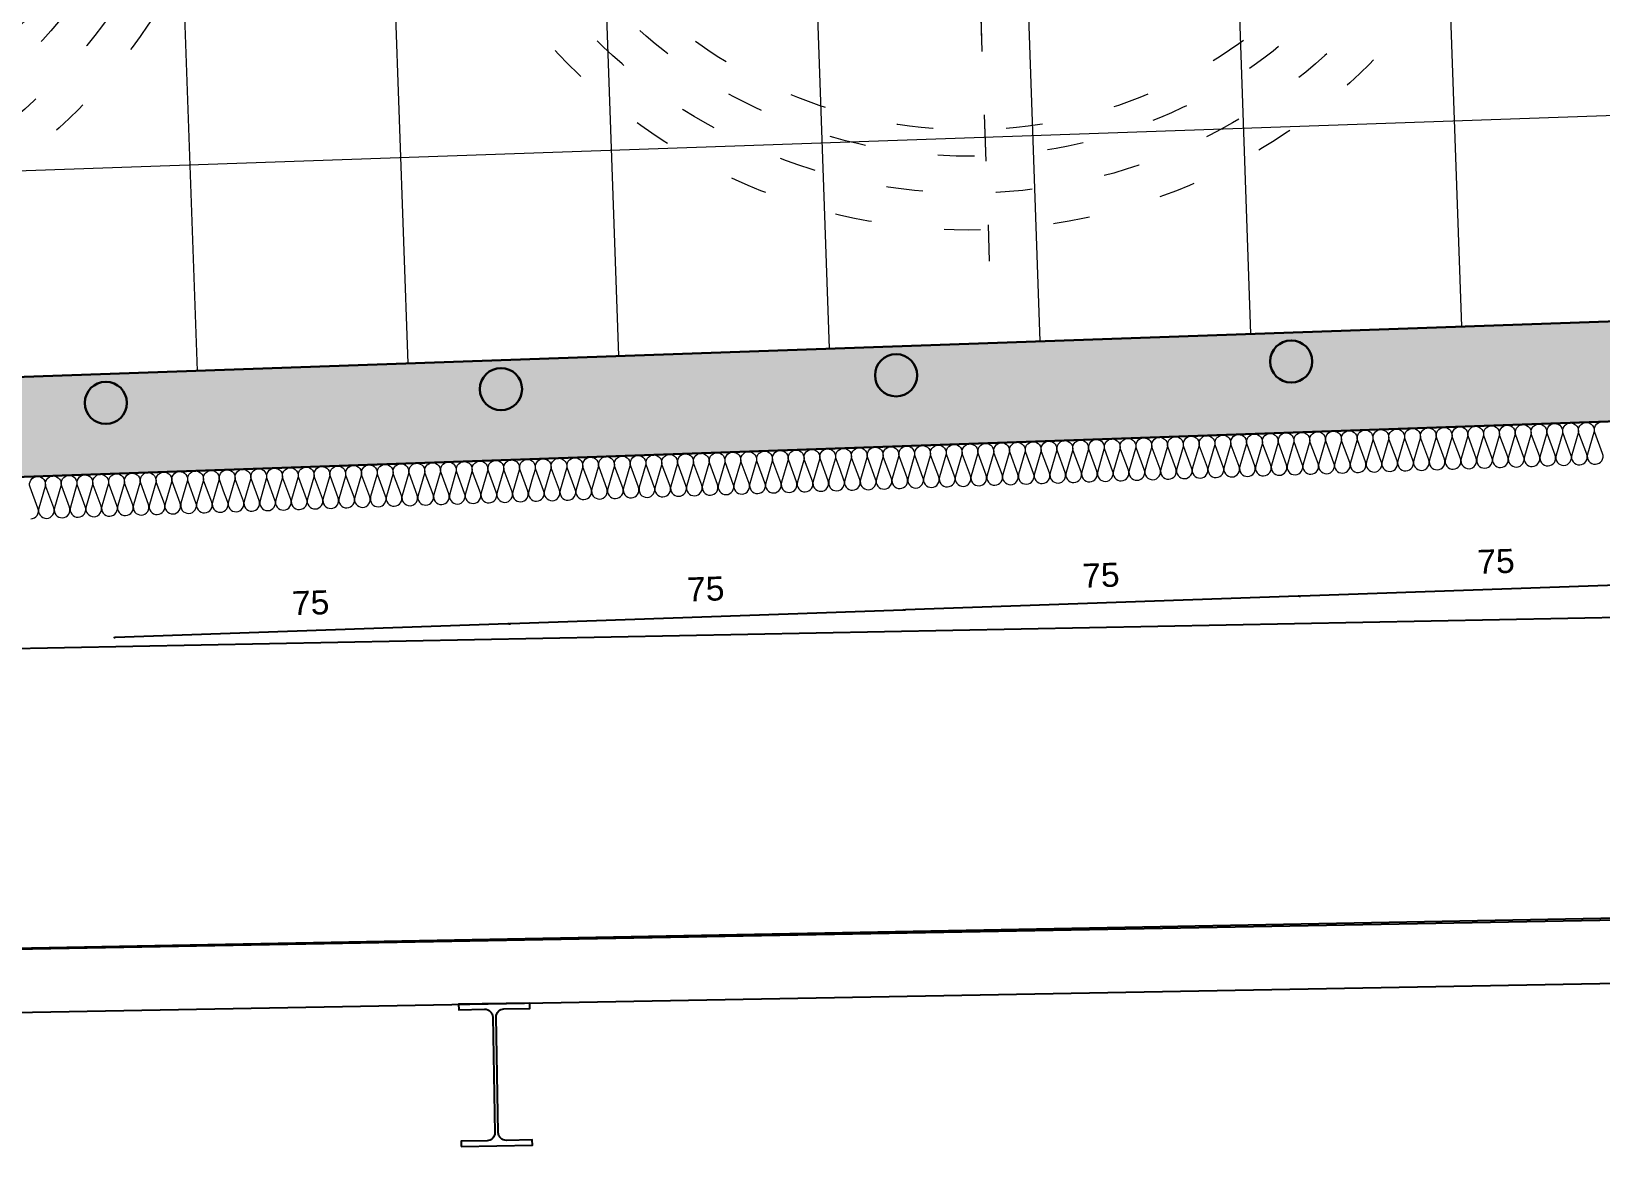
# Model space of a CAD drawing. Header units: millimetres. Extents: x 3476 to 38328, y 1439 to 26921.
# Drawn here: x 24921.4 to 25219.1, y 20650.1 to 20861.7 of the extents above; entities that cross this region are included whole.
import ezdxf

# ---------------------------------------------------------------- set-up
doc = ezdxf.new("R2010")
doc.units = ezdxf.units.MM
doc.header["$LTSCALE"] = 100
doc.header["$MEASUREMENT"] = 0
doc.header["$PDMODE"] = 3
doc.header["$PDSIZE"] = 10
doc.linetypes.add('STYLE_05', pattern=[0.20828, 0.069425, -0.138855])
doc.layers.get('0').update_dxf_attribs({"linetype": 'CONTINUOUS'})
doc.layers.get('DEFPOINTS').update_dxf_attribs({"linetype": 'CONTINUOUS'})
for name, color, linetype in [('--W-KIEZEL-Z', 5, 'CONTINUOUS'), ('A-KOLOM', 7, 'CONTINUOUS'), ('A-MUUR', 7, 'CONTINUOUS')]:
    doc.layers.add(name, color=color, linetype=linetype)
for name, color, linetype, lineweight in [('Geen', 7, 'CONTINUOUS', 15), ('Maatlijnen', 250, 'CONTINUOUS', 5), ('Muren', 7, 'CONTINUOUS', 30), ('VORM vloeren', 8, 'CONTINUOUS', 5)]:
    doc.layers.add(name, color=color, linetype=linetype, lineweight=lineweight)
doc.styles.add('Geneva', font='')
doc.styles.add('Helvetica', font='')
doc.styles.get('Geneva').set_extended_font_data('Geneva')
doc.styles.get('Helvetica').set_extended_font_data('Helvetica')
doc.dimstyles.new('Geen hulplijnen', dxfattribs={"dimtxt": 64.160207, "dimasz": 0.224482, "dimexe": 0.3, "dimexo": 0.2, "dimgap": 0.15, "dimtad": 1, "dimdec": 1, "dimzin": 11, "dimtxsty": 'Geneva', "dimblk": 'VW_SLASH', "dimcen": 0, "dimse1": 1, "dimse2": 1, "dimadec": 0, "dimazin": 0, "dimtfac": 0.8, "dimtdec": 1, "dimtix": 1, "dimtmove": 0, "dimatfit": 0, "dimldrblk": 'VW_FILLEDARROW', "dimfxl": 1, "dimfrac": 2, "dimtolj": 1, "dimtzin": 11, "dimarcsym": 0})

# ---------------------------------------------------------------- blocks, each defined once
blk = doc.blocks.new('Groep-196')
at = {"layer": 'Geen', "color": 173, "linetype": 'Continuous', "lineweight": 5, "flags": 128}
for points in [[(-672.95, -22.51, 0.511611), (-670.98, -23.93), (-666.92, -22.59, -0.511611), (-664.95, -24.01, -0.511611), (-666.92, -25.43), (-670.98, -24.09, 0.511611), (-672.95, -25.51, 0.511611), (-670.98, -26.93), (-666.92, -25.59, -0.511611), (-664.95, -27.01, -0.511611), (-666.92, -28.43), (-670.98, -27.09, 0.511611), (-672.95, -28.51, 0.511611), (-670.98, -29.93), (-666.92, -28.59, -0.511611), (-664.95, -30.01, -0.511611), (-666.92, -31.43), (-670.98, -30.09, 0.511611), (-672.95, -31.51, 0.511611), (-670.98, -32.93), (-666.92, -31.59, -0.511611), (-664.95, -33.01, -0.511611), (-666.92, -34.43), (-670.98, -33.09, 0.511611), (-672.95, -34.51, 0.511611), (-670.98, -35.93), (-666.92, -34.59, -0.511611), (-664.95, -36.01, -0.511611), (-666.92, -37.43), (-670.98, -36.09, 0.511611), (-672.95, -37.51, 0.511611), (-670.98, -38.93), (-666.92, -37.59, -0.511611), (-664.95, -39.01, -0.511611), (-666.92, -40.43), (-670.98, -39.09, 0.511611), (-672.95, -40.51, 0.511611), (-670.98, -41.93), (-666.92, -40.59, -0.511611), (-664.95, -42.01, -0.511611), (-666.92, -43.43), (-670.98, -42.09, 0.511611), (-672.95, -43.51, 0.511611), (-670.98, -44.93), (-666.92, -43.59, -0.511611), (-664.95, -45.01, -0.511611), (-666.92, -46.43), (-670.98, -45.09, 0.511611), (-672.95, -46.51, 0.511611), (-670.98, -47.93), (-666.92, -46.59, -0.511611), (-664.95, -48.01, -0.511611), (-666.92, -49.43), (-670.98, -48.09, 0.511611), (-672.95, -49.51, 0.511611), (-670.98, -50.93), (-666.92, -49.59, -0.511611), (-664.95, -51.01, -0.511611), (-666.92, -52.43), (-670.98, -51.09, 0.511611), (-672.95, -52.51, 0.511611), (-670.98, -53.93), (-666.92, -52.59, -0.511611), (-664.95, -54.01, -0.511611), (-666.92, -55.43), (-670.98, -54.09, 0.511611), (-672.95, -55.51, 0.511611), (-670.98, -56.93), (-666.92, -55.59, -0.511611), (-664.95, -57.01, -0.511611), (-666.92, -58.43), (-670.98, -57.09, 0.511611), (-672.95, -58.51, 0.511611), (-670.98, -59.93), (-668.95, -59.26)], [(-668.95, -59.26), (-666.92, -58.59, -0.511611), (-664.95, -60.01, -0.511611), (-666.92, -61.43), (-670.98, -60.09, 0.511611), (-672.95, -61.51, 0.511611), (-670.98, -62.93), (-666.92, -61.59, -0.511611), (-664.95, -63.01, -0.511611), (-666.92, -64.43), (-670.98, -63.09, 0.511611), (-672.95, -64.51, 0.511611), (-670.98, -65.93), (-666.92, -64.59, -0.511611), (-664.95, -66.01, -0.511611), (-666.92, -67.43), (-670.98, -66.09, 0.511611), (-672.95, -67.51, 0.511611), (-670.98, -68.93), (-666.92, -67.59, -0.511611), (-664.95, -69.01, -0.511611), (-666.92, -70.43), (-670.98, -69.09, 0.511611), (-672.95, -70.51, 0.511611), (-670.98, -71.93), (-666.92, -70.59, -0.511611), (-664.95, -72.01, -0.511611), (-666.92, -73.43), (-670.98, -72.09, 0.511611), (-672.95, -73.51, 0.511611), (-670.98, -74.93), (-666.92, -73.59, -0.511611), (-664.95, -75.01, -0.511611), (-666.92, -76.43), (-670.98, -75.09, 0.511611), (-672.95, -76.51, 0.511611), (-670.98, -77.93), (-666.92, -76.59, -0.511611), (-664.95, -78.01, -0.511611), (-666.92, -79.43), (-670.98, -78.09, 0.511611), (-672.95, -79.51, 0.511611), (-670.98, -80.93), (-666.92, -79.59, -0.511611), (-664.95, -81.01, -0.511611), (-666.92, -82.43), (-670.98, -81.09, 0.511611), (-672.95, -82.51, 0.511611), (-670.98, -83.93), (-666.92, -82.59, -0.511611), (-664.95, -84.01, -0.511611), (-666.92, -85.43), (-670.98, -84.09, 0.511611), (-672.95, -85.51, 0.511611), (-670.98, -86.93), (-666.92, -85.59, -0.511611), (-664.95, -87.01, -0.511611), (-666.92, -88.43), (-670.98, -87.09, 0.511611), (-672.95, -88.51, 0.511611), (-670.98, -89.93), (-666.92, -88.59, -0.511611), (-664.95, -90.01, -0.511611), (-666.92, -91.43), (-670.98, -90.09, 0.511611), (-672.95, -91.51, 0.511611), (-670.98, -92.93), (-666.92, -91.59, -0.511611), (-664.95, -93.01, -0.511611), (-666.92, -94.43), (-670.98, -93.09, 0.511611), (-672.95, -94.51, 0.511611), (-670.98, -95.93), (-666.92, -94.59, -0.511611), (-664.95, -96.01, -0.511611), (-666.92, -97.43), (-670.98, -96.09, 0.511611), (-672.95, -97.51, 0.511611), (-670.98, -98.93), (-666.92, -97.59, -0.511611), (-664.95, -99.01, -0.511611), (-666.92, -100.43), (-670.98, -99.09, 0.511611), (-672.95, -100.51, 0.511611), (-670.98, -101.93), (-666.92, -100.59, -0.511611), (-664.95, -102.01, -0.511611), (-666.92, -103.43), (-670.98, -102.09, 0.511611), (-672.95, -103.51, 0.511611), (-670.98, -104.93), (-666.92, -103.59, -0.511611), (-664.95, -105.01, -0.511611), (-666.92, -106.43), (-670.98, -105.09, 0.511611), (-672.95, -106.51, 0.511611), (-670.98, -107.93), (-666.92, -106.59, -0.511611), (-664.95, -108.01, -0.511611), (-666.92, -109.43), (-670.98, -108.09, 0.511611), (-672.95, -109.51, 0.511611), (-670.98, -110.93), (-666.92, -109.59, -0.511611), (-664.95, -111.01, -0.511611), (-666.92, -112.43), (-670.98, -111.09, 0.511611), (-672.95, -112.51, 0.511611), (-670.98, -113.93), (-666.92, -112.59, -0.511611), (-664.95, -114.01, -0.511611), (-666.92, -115.43), (-670.98, -114.09, 0.511611), (-672.95, -115.51, 0.511611), (-670.98, -116.93), (-666.92, -115.59, -0.511611), (-664.95, -117.01, -0.511611), (-666.92, -118.43), (-668.95, -117.76)], [(-668.95, -117.76), (-670.98, -117.09, 0.511611), (-672.95, -118.51, 0.511611), (-670.98, -119.93), (-666.92, -118.59, -0.511611), (-664.95, -120.01, -0.511611), (-666.92, -121.43), (-670.98, -120.09, 0.511611), (-672.95, -121.51, 0.511611), (-670.98, -122.93), (-666.92, -121.59, -0.511611), (-664.95, -123.01, -0.511611), (-666.92, -124.43), (-670.98, -123.09, 0.511611), (-672.95, -124.51, 0.511611), (-670.98, -125.93), (-666.92, -124.59, -0.511611), (-664.95, -126.01, -0.511611), (-666.92, -127.43), (-670.98, -126.09, 0.511611), (-672.95, -127.51, 0.511611), (-670.98, -128.93), (-666.92, -127.59, -0.511611), (-664.95, -129.01, -0.511611), (-666.92, -130.43), (-670.98, -129.09, 0.511611), (-672.95, -130.51, 0.511611), (-670.98, -131.93), (-666.92, -130.59, -0.511611), (-664.95, -132.01, -0.511611), (-666.92, -133.43), (-670.98, -132.09, 0.511611), (-672.95, -133.51, 0.511611), (-670.98, -134.93), (-666.92, -133.59, -0.511611), (-664.95, -135.01, -0.511611), (-666.92, -136.43), (-670.98, -135.09, 0.511611), (-672.95, -136.51, 0.511611), (-670.98, -137.93), (-666.92, -136.59, -0.511611), (-664.95, -138.01, -0.511611), (-666.92, -139.43), (-670.98, -138.09, 0.511611), (-672.95, -139.51, 0.511611), (-670.98, -140.93), (-666.92, -139.59, -0.511611), (-664.95, -141.01, -0.511611), (-666.92, -142.43), (-670.98, -141.09, 0.511611), (-672.95, -142.51, 0.511611), (-670.98, -143.93), (-666.92, -142.59, -0.511611), (-664.95, -144.01, -0.511611), (-666.92, -145.43), (-670.98, -144.09, 0.511611), (-672.95, -145.51, 0.511611), (-670.98, -146.93), (-666.92, -145.59, -0.511611), (-664.95, -147.01, -0.511611), (-666.92, -148.43), (-670.98, -147.09, 0.511611), (-672.95, -148.51, 0.511611), (-670.98, -149.93), (-666.92, -148.59, -0.511611), (-664.95, -150.01, -0.511611), (-666.92, -151.43), (-670.98, -150.09, 0.511611), (-672.95, -151.51, 0.511611), (-670.98, -152.93), (-666.92, -151.59, -0.511611), (-664.95, -153.01, -0.511611), (-666.92, -154.43), (-670.98, -153.09, 0.511611), (-672.95, -154.51, 0.511611), (-670.98, -155.93), (-666.92, -154.59, -0.511611), (-664.95, -156.01, -0.511611), (-666.92, -157.43), (-670.98, -156.09, 0.511611), (-672.95, -157.51, 0.511611), (-670.98, -158.93), (-666.92, -157.59, -0.511611), (-664.95, -159.01, -0.511611), (-666.92, -160.43), (-670.98, -159.09, 0.511611), (-672.95, -160.51, 0.511611), (-670.98, -161.93), (-666.92, -160.59, -0.511611), (-664.95, -162.01, -0.511611), (-666.92, -163.43), (-670.98, -162.09, 0.511611), (-672.95, -163.51, 0.511611), (-670.98, -164.93), (-666.92, -163.59, -0.511611), (-664.95, -165.01, -0.511611), (-666.92, -166.43), (-670.98, -165.09, 0.511611), (-672.95, -166.51, 0.511611), (-670.98, -167.93), (-666.92, -166.59, -0.511611), (-664.95, -168.01, -0.511611), (-666.92, -169.43), (-670.98, -168.09, 0.511611), (-672.95, -169.51, 0.511611), (-670.98, -170.93), (-666.92, -169.59, -0.511611), (-664.95, -171.01, -0.511611), (-666.92, -172.43), (-670.98, -171.09, 0.511611), (-672.95, -172.51, 0.511611), (-670.98, -173.93), (-666.92, -172.59, -0.511611), (-664.95, -174.01, -0.511611), (-666.92, -175.43), (-670.98, -174.09, 0.511611), (-672.95, -175.51, 0.511611), (-670.98, -176.93), (-668.95, -176.26)], [(-668.95, -176.26), (-666.92, -175.59, -0.511611), (-664.95, -177.01, -0.511611), (-666.92, -178.43), (-670.98, -177.09, 0.511611), (-672.95, -178.51, 0.511611), (-670.98, -179.93), (-666.92, -178.59, -0.511611), (-664.95, -180.01, -0.511611), (-666.92, -181.43), (-670.98, -180.09, 0.511611), (-672.95, -181.51, 0.511611), (-670.98, -182.93), (-666.92, -181.59, -0.511611), (-664.95, -183.01, -0.511611), (-666.92, -184.43), (-670.98, -183.09, 0.511611), (-672.95, -184.51, 0.511611), (-670.98, -185.93), (-666.92, -184.59, -0.511611), (-664.95, -186.01, -0.511611), (-666.92, -187.43), (-670.98, -186.09, 0.511611), (-672.95, -187.51, 0.511611), (-670.98, -188.93), (-666.92, -187.59, -0.511611), (-664.95, -189.01, -0.511611), (-666.92, -190.43), (-670.98, -189.09, 0.511611), (-672.95, -190.51, 0.511611), (-670.98, -191.93), (-666.92, -190.59, -0.511611), (-664.95, -192.01, -0.511611), (-666.92, -193.43), (-670.98, -192.09, 0.511611), (-672.95, -193.51, 0.511611), (-670.98, -194.93), (-666.92, -193.59, -0.511611), (-664.95, -195.01, -0.511611), (-666.92, -196.43), (-670.98, -195.09, 0.511611), (-672.95, -196.51, 0.511611), (-670.98, -197.93), (-666.92, -196.59, -0.511611), (-664.95, -198.01, -0.511611), (-666.92, -199.43), (-670.98, -198.09, 0.511611), (-672.95, -199.51, 0.511611), (-670.98, -200.93), (-666.92, -199.59, -0.511611), (-664.95, -201.01, -0.511611), (-666.92, -202.43), (-670.98, -201.09, 0.511611), (-672.95, -202.51, 0.511611), (-670.98, -203.93), (-666.92, -202.59, -0.511611), (-664.95, -204.01, -0.511611), (-666.92, -205.43), (-670.98, -204.09, 0.511611), (-672.95, -205.51, 0.511611), (-670.98, -206.93), (-666.92, -205.59, -0.511611), (-664.95, -207.01, -0.511611), (-666.92, -208.43), (-670.98, -207.09, 0.511611), (-672.95, -208.51, 0.511611), (-670.98, -209.93), (-666.92, -208.59, -0.511611), (-664.95, -210.01, -0.511611), (-666.92, -211.43), (-670.98, -210.09, 0.511611), (-672.95, -211.51, 0.511611), (-670.98, -212.93), (-666.92, -211.59, -0.511611), (-664.95, -213.01, -0.511611), (-666.92, -214.43), (-670.98, -213.09, 0.511611), (-672.95, -214.51, 0.511611), (-670.98, -215.93), (-666.92, -214.59, -0.511611), (-664.95, -216.01, -0.511611), (-666.92, -217.43), (-670.98, -216.09, 0.511611), (-672.95, -217.51, 0.511611), (-670.98, -218.93), (-666.92, -217.59, -0.511611), (-664.95, -219.01, -0.511611), (-666.92, -220.43), (-670.98, -219.09, 0.511611), (-672.95, -220.51, 0.511611), (-670.98, -221.93), (-666.92, -220.59, -0.511611), (-664.95, -222.01, -0.511611), (-666.92, -223.43), (-670.98, -222.09, 0.511611), (-672.95, -223.51, 0.511611), (-670.98, -224.93), (-666.92, -223.59, -0.511611), (-664.95, -225.01, -0.511611), (-666.92, -226.43), (-670.98, -225.09, 0.511611), (-672.95, -226.51, 0.511611), (-670.98, -227.93), (-666.92, -226.59, -0.511611), (-664.95, -228.01, -0.511611), (-666.92, -229.43), (-670.98, -228.09, 0.511611), (-672.95, -229.51, 0.511611), (-670.98, -230.93), (-666.92, -229.59, -0.511611), (-664.95, -231.01, -0.511611), (-666.92, -232.43), (-670.98, -231.09, 0.511611), (-672.95, -232.51, 0.511611), (-670.98, -233.93), (-666.92, -232.59, -0.511611), (-664.95, -234.01, -0.511611), (-666.92, -235.43), (-668.95, -234.76)], [(-668.95, -234.76), (-670.98, -234.09, 0.511611), (-672.95, -235.51, 0.511611), (-670.98, -236.93), (-666.92, -235.59, -0.511611), (-664.95, -237.01, -0.511611), (-666.92, -238.43), (-670.98, -237.09, 0.511611), (-672.95, -238.51, 0.511611), (-670.98, -239.93), (-666.92, -238.59, -0.511611), (-664.95, -240.01, -0.511611), (-666.92, -241.43), (-670.98, -240.09, 0.511611), (-672.95, -241.51, 0.511611), (-670.98, -242.93), (-666.92, -241.59, -0.511611), (-664.95, -243.01, -0.511611), (-666.92, -244.43), (-670.98, -243.09, 0.511611), (-672.95, -244.51, 0.511611), (-670.98, -245.93), (-666.92, -244.59, -0.511611), (-664.95, -246.01, -0.511611), (-666.92, -247.43), (-670.98, -246.09, 0.511611), (-672.95, -247.51, 0.511611), (-670.98, -248.93), (-666.92, -247.59, -0.511611), (-664.95, -249.01, -0.511611), (-666.92, -250.43), (-670.98, -249.09, 0.511611), (-672.95, -250.51, 0.511611), (-670.98, -251.93), (-666.92, -250.59, -0.511611), (-664.95, -252.01, -0.511611), (-666.92, -253.43), (-670.98, -252.09, 0.511611), (-672.95, -253.51, 0.511611), (-670.98, -254.93), (-666.92, -253.59, -0.511611), (-664.95, -255.01, -0.511611), (-666.92, -256.43), (-670.98, -255.09, 0.511611), (-672.95, -256.51, 0.511611), (-670.98, -257.93), (-666.92, -256.59, -0.511611), (-664.95, -258.01, -0.511611), (-666.92, -259.43), (-670.98, -258.09, 0.511611), (-672.95, -259.51, 0.511611), (-670.98, -260.93), (-666.92, -259.59, -0.511611), (-664.95, -261.01, -0.511611), (-666.92, -262.43), (-670.98, -261.09, 0.511611), (-672.95, -262.51, 0.511611), (-670.98, -263.93), (-666.92, -262.59, -0.511611), (-664.95, -264.01, -0.511611), (-666.92, -265.43), (-670.98, -264.09, 0.511611), (-672.95, -265.51, 0.511611), (-670.98, -266.93), (-666.92, -265.59, -0.511611), (-664.95, -267.01, -0.511611), (-666.92, -268.43), (-670.98, -267.09, 0.511611), (-672.95, -268.51, 0.511611), (-670.98, -269.93), (-666.92, -268.59, -0.511611), (-664.95, -270.01, -0.511611), (-666.92, -271.43), (-670.98, -270.09, 0.511611), (-672.95, -271.51, 0.511611), (-670.98, -272.93), (-666.92, -271.59, -0.511611), (-664.95, -273.01, -0.511611), (-666.92, -274.43), (-670.98, -273.09, 0.511611), (-672.95, -274.51, 0.511611), (-670.98, -275.93), (-666.92, -274.59, -0.511611), (-664.95, -276.01, -0.511611), (-666.92, -277.43), (-670.98, -276.09, 0.511611), (-672.95, -277.51, 0.511611), (-670.98, -278.93), (-666.92, -277.59, -0.511611), (-664.95, -279.01, -0.511611), (-666.92, -280.43), (-670.98, -279.09, 0.511611), (-672.95, -280.51, 0.511611), (-670.98, -281.93), (-666.92, -280.59, -0.511611), (-664.95, -282.01, -0.511611), (-666.92, -283.43), (-670.98, -282.09, 0.511611), (-672.95, -283.51, 0.511611), (-670.98, -284.93), (-666.92, -283.59, -0.511611), (-664.95, -285.01, -0.511611), (-666.92, -286.43), (-670.98, -285.09, 0.511611), (-672.95, -286.51, 0.511611), (-670.98, -287.93), (-666.92, -286.59, -0.511611), (-664.95, -288.01, -0.511611), (-666.92, -289.43), (-670.98, -288.09, 0.511611), (-672.95, -289.51, 0.511611), (-670.98, -290.93), (-666.92, -289.59, -0.511611), (-664.95, -291.01, -0.511611), (-666.92, -292.43), (-670.98, -291.09, 0.511611), (-672.95, -292.51, 0.511611)], [(-672.95, -292.51, 0.511611), (-670.98, -293.93), (-666.92, -292.59, -0.511611), (-664.95, -294.01, -0.511611), (-666.92, -295.43), (-670.98, -294.09, 0.511611), (-672.95, -295.51, 0.511611), (-670.98, -296.93), (-666.92, -295.59, -0.511611), (-664.95, -297.01, -0.511611), (-666.92, -298.43), (-670.98, -297.09, 0.511611), (-672.95, -298.51, 0.511611), (-670.98, -299.93), (-666.92, -298.59, -0.511611), (-664.95, -300.01, -0.511611), (-666.92, -301.43), (-670.98, -300.09, 0.511611), (-672.95, -301.51, 0.511611), (-670.98, -302.93), (-666.92, -301.59, -0.511611), (-664.95, -303.01, -0.511611), (-666.92, -304.43), (-670.98, -303.09, 0.511611), (-672.95, -304.51, 0.511611), (-670.98, -305.93), (-666.92, -304.59, -0.511611), (-664.95, -306.01, -0.511611), (-666.92, -307.43), (-670.98, -306.09, 0.511611), (-672.95, -307.51, 0.511611), (-670.98, -308.93), (-666.92, -307.59, -0.511611), (-664.95, -309.01, -0.511611), (-666.92, -310.43), (-670.98, -309.09, 0.511611), (-672.95, -310.51, 0.511611), (-670.98, -311.93), (-666.92, -310.59, -0.511611), (-664.95, -312.01, -0.511611), (-666.92, -313.43), (-670.98, -312.09, 0.511611), (-672.95, -313.51, 0.511611), (-670.98, -314.93), (-666.92, -313.59, -0.511611), (-664.95, -315.01, -0.511611), (-666.92, -316.43), (-670.98, -315.09, 0.511611), (-672.95, -316.51, 0.511611), (-670.98, -317.93), (-666.92, -316.59, -0.511611), (-664.95, -318.01, -0.511611), (-666.92, -319.43), (-670.98, -318.09, 0.511611), (-672.95, -319.51, 0.511611), (-670.98, -320.93), (-666.92, -319.59, -0.511611), (-664.95, -321.01, -0.511611)]]:
    blk.add_lwpolyline(points, format="xyb", dxfattribs=at)
blk = doc.blocks.new('Groep-198')
at = {"layer": 'Geen', "color": 7}
blk.add_blockref('Groep-196', (0, 0), dxfattribs=at)
blk = doc.blocks.new('Groep-201')
at = {"layer": 'Geen', "color": 7}
blk.add_blockref('Groep-198', (0, 0), dxfattribs=at)
blk = doc.blocks.new('Groep-206')
at = {"layer": 'Geen', "color": 7}
blk.add_blockref('Groep-201', (0, 0), dxfattribs=at)
blk = doc.blocks.new('Groep-230')
at = {"layer": 'Geen', "linetype": 'STYLE_05', "lineweight": 5}
for p, q in [((-516.95, 133.5), (-516.95, 48.5)), ((-516.95, 32.5), (-516.95, 45.5)), ((-611.45, 39), (-526.45, 39)), ((-523.45, 39), (-510.45, 39)), ((-507.45, 39), (-422.45, 39)), ((-516.95, 29.5), (-516.95, -55.5))]:
    blk.add_line(p, q, dxfattribs=at)
blk = doc.blocks.new('Groep-231')
at = {"layer": 'Geen', "linetype": 'STYLE_05', "lineweight": 5}
for p, q in [((-516.95, 152.5), (-516.95, 48.5)), ((-516.95, 32.5), (-516.95, 45.5)), ((-630.45, 39), (-526.45, 39)), ((-523.45, 39), (-510.45, 39)), ((-507.45, 39), (-403.45, 39)), ((-516.95, 29.5), (-516.95, -74.5))]:
    blk.add_line(p, q, dxfattribs=at)
blk = doc.blocks.new('Groep-232')
at = {"layer": 'Geen', "linetype": 'STYLE_05', "lineweight": 5}
blk.add_lwpolyline([(-546.95, 39), (-486.95, 39), (-486.95, -21), (-546.95, -21)], close=True, dxfattribs=at)
for radius in [107.5, 100.5, 93.5, 88.5]:
    blk.add_circle((-516.95, 39), radius, dxfattribs=at)
at = {"layer": 'Maatlijnen', "color": 7}
for name in ['Groep-231', 'Groep-230']:
    blk.add_blockref(name, (0, 0), dxfattribs=at)
blk = doc.blocks.new('Groep-233')
at = {"layer": 'Geen', "linetype": 'STYLE_05', "lineweight": 5}
for p, q in [((-516.95, -111.5), (-516.95, -196.5)), ((-516.95, -212.5), (-516.95, -199.5)), ((-611.45, -206), (-526.45, -206)), ((-523.45, -206), (-510.45, -206)), ((-507.45, -206), (-422.45, -206)), ((-516.95, -215.5), (-516.95, -300.5))]:
    blk.add_line(p, q, dxfattribs=at)
blk = doc.blocks.new('Groep-234')
at = {"layer": 'Geen', "linetype": 'STYLE_05', "lineweight": 5}
for p, q in [((-516.95, -92.5), (-516.95, -196.5)), ((-516.95, -212.5), (-516.95, -199.5)), ((-630.45, -206), (-526.45, -206)), ((-523.45, -206), (-510.45, -206)), ((-507.45, -206), (-403.45, -206)), ((-516.95, -215.5), (-516.95, -319.5))]:
    blk.add_line(p, q, dxfattribs=at)
blk = doc.blocks.new('Groep-235')
at = {"layer": 'Geen', "linetype": 'STYLE_05', "lineweight": 5}
blk.add_lwpolyline([(-546.95, -206), (-486.95, -206), (-486.95, -266), (-546.95, -266)], close=True, dxfattribs=at)
for radius in [107.5, 100.5, 93.5, 88.5]:
    blk.add_circle((-516.95, -206), radius, dxfattribs=at)
at = {"layer": 'Maatlijnen', "color": 7}
for name in ['Groep-234', 'Groep-233']:
    blk.add_blockref(name, (0, 0), dxfattribs=at)
blk = doc.blocks.new('VW_SLASH')
at = {"color": 0, "linetype": 'ByBlock', "lineweight": -2}
blk.add_line((0, 0), (-1, 0), dxfattribs=at)
at = {"color": 0, "linetype": 'ByBlock', "lineweight": 18}
blk.add_line((-0.5, -0.5), (0.5, 0.5), dxfattribs=at)
blk = doc.blocks.new('*D349')
at = {"layer": 'DEFPOINTS', "color": 0, "linetype": 'Continuous'}
for p in [(24935.54, 20791.23), (25010.63, 20789.85), (24937.09, 20746.71)]:
    blk.add_point(p, dxfattribs=at)
at = {"layer": 'Maatlijnen', "color": 0, "linetype": 'Continuous', "lineweight": -2}
blk.add_line((25011.82, 20749.32), (24937.32, 20746.71), dxfattribs=at)
at = {"layer": 'Maatlijnen', "color": 0, "linetype": 'Continuous', "lineweight": -2, "xscale": 0.224482421875, "yscale": 0.224482421875, "zscale": 0.2244824218751091}
for p, rotation in [((25012.05, 20749.32), 2.00000000000391), ((24937.09, 20746.71), 182.000000000004)]:
    blk.add_blockref('VW_SLASH', p, dxfattribs=dict(at, rotation=rotation))
at = {"layer": 'Maatlijnen', "color": 0, "linetype": 'Continuous', "lineweight": 5, "insert": (24974.39, 20753.29), "char_height": 4.555, "attachment_point": 5, "rotation": 2, "style": 'Helvetica'}
blk.add_mtext('\\A1;75', dxfattribs=at)
blk = doc.blocks.new('VW_FILLEDARROW')
at = {"color": 0, "lineweight": -2}
blk.add_solid([(0, 0), (-0.6, -0.2), (-0.6, 0.2)], dxfattribs=at)
blk = doc.blocks.new('*D350')
at = {"layer": 'DEFPOINTS', "color": 0, "linetype": 'Continuous'}
for p in [(25085.45, 20796.46), (25010.63, 20789.85), (25012.05, 20749.32)]:
    blk.add_point(p, dxfattribs=at)
at = {"layer": 'Maatlijnen', "color": 0, "linetype": 'Continuous', "lineweight": -2}
blk.add_line((25086.78, 20751.93), (25012.27, 20749.33), dxfattribs=at)
at = {"layer": 'Maatlijnen', "color": 0, "linetype": 'Continuous', "lineweight": -2, "xscale": 0.224482421875, "yscale": 0.224482421875, "zscale": 0.2244824218751091}
for p, rotation in [((25087, 20751.94), 2.00000000000391), ((25012.05, 20749.32), 182.000000000004)]:
    blk.add_blockref('VW_SLASH', p, dxfattribs=dict(at, rotation=rotation))
at = {"layer": 'Maatlijnen', "color": 0, "linetype": 'Continuous', "lineweight": 5, "insert": (25049.34, 20755.91), "char_height": 4.555, "attachment_point": 5, "rotation": 2, "style": 'Helvetica'}
blk.add_mtext('\\A1;75', dxfattribs=at)
blk = doc.blocks.new('*D351')
at = {"layer": 'DEFPOINTS', "color": 0, "linetype": 'Continuous'}
for p in [(25160.4, 20799.08), (25085.45, 20796.46), (25087, 20751.94)]:
    blk.add_point(p, dxfattribs=at)
at = {"layer": 'Maatlijnen', "color": 0, "linetype": 'Continuous', "lineweight": -2}
blk.add_line((25161.73, 20754.55), (25087.23, 20751.95), dxfattribs=at)
at = {"layer": 'Maatlijnen', "color": 0, "linetype": 'Continuous', "lineweight": -2, "xscale": 0.224482421875, "yscale": 0.224482421875, "zscale": 0.2244824218751091}
for p, rotation in [((25161.96, 20754.56), 2.00000000000391), ((25087, 20751.94), 182.000000000004)]:
    blk.add_blockref('VW_SLASH', p, dxfattribs=dict(at, rotation=rotation))
at = {"layer": 'Maatlijnen', "color": 0, "linetype": 'Continuous', "lineweight": 5, "insert": (25124.3, 20758.52), "char_height": 4.555, "attachment_point": 5, "rotation": 2, "style": 'Helvetica'}
blk.add_mtext('\\A1;75', dxfattribs=at)
blk = doc.blocks.new('*D352')
at = {"layer": 'DEFPOINTS', "color": 0, "linetype": 'Continuous'}
for p in [(25160.4, 20799.08), (25235.5, 20797.7), (25161.96, 20754.56)]:
    blk.add_point(p, dxfattribs=at)
at = {"layer": 'Maatlijnen', "color": 0, "linetype": 'Continuous', "lineweight": -2}
blk.add_line((25236.69, 20757.17), (25162.18, 20754.57), dxfattribs=at)
at = {"layer": 'Maatlijnen', "color": 0, "linetype": 'Continuous', "lineweight": -2, "xscale": 0.224482421875, "yscale": 0.224482421875, "zscale": 0.2244824218751091}
for p, rotation in [((25236.91, 20757.18), 2.00000000000391), ((25161.96, 20754.56), 182.000000000004)]:
    blk.add_blockref('VW_SLASH', p, dxfattribs=dict(at, rotation=rotation))
at = {"layer": 'Maatlijnen', "color": 0, "linetype": 'Continuous', "lineweight": 5, "insert": (25199.25, 20761.14), "char_height": 4.555, "attachment_point": 5, "rotation": 2, "style": 'Helvetica'}
blk.add_mtext('\\A1;75', dxfattribs=at)

msp = doc.modelspace()

# ---------------------------------------------------------------- linework, layer by layer
at = {"layer": '--W-KIEZEL-Z'}
msp.add_lwpolyline([(29560.89, 20775.46), (29559.08, 20835.44), (24716.24, 20740.63), (24705.89, 21279.62), (24554.6, 21278.12), (24562.57, 20681.07)], close=True, dxfattribs=at)
at = {"layer": 'A-KOLOM'}
msp.add_lwpolyline([(25002.96, 20650.13), (25016.46, 20650.38), (25016.44, 20651.4), (25011.52, 20651.31, -0.414214), (25009.99, 20652.78), (25009.59, 20674.74, -0.414214), (25011.06, 20676.26), (25015.98, 20676.35), (25015.96, 20677.37), (25002.47, 20677.13), (25002.48, 20676.11), (25007.4, 20676.2, -0.414214), (25008.93, 20674.73), (25009.33, 20652.77, -0.414214), (25007.86, 20651.24), (25002.94, 20651.15)], format="xyb", close=True, dxfattribs=at)
msp.add_lwpolyline([(25002.96, 20650.13), (25016.46, 20650.38), (25016.44, 20651.4), (25011.52, 20651.31, -0.414214), (25009.99, 20652.78), (25009.59, 20674.74, -0.414214), (25011.06, 20676.26), (25015.98, 20676.35), (25015.96, 20677.37), (25002.47, 20677.13), (25002.48, 20676.11), (25007.4, 20676.2, -0.414214), (25008.93, 20674.73), (25009.33, 20652.77, -0.414214), (25007.86, 20651.24), (25002.94, 20651.15)], format="xyb", close=True, dxfattribs=at)
at = {"layer": 'A-MUUR'}
for p, q in [((24562.57, 20681.07), (28759.86, 20757.99)), ((24550.79, 20668.85), (28748.09, 20745.78))]:
    msp.add_line(p, q, dxfattribs=at)
at = {"layer": 'Geen', "color": 251, "linetype": 'Continuous', "lineweight": 15}
msp.add_lwpolyline([(24679, 20787.77), (24667.91, 21105.58), (25335.5, 21128.89), (25346.6, 20811.09)], close=True, dxfattribs=at)
at = {"layer": 'Geen', "color": 30, "linetype": 'Continuous', "lineweight": 30}
for centre in [(25160.4, 20799.08), (25085.45, 20796.46), (25010.49, 20793.84), (24935.54, 20791.23)]:
    msp.add_circle(centre, 4, dxfattribs=at)
at = {"layer": 'Muren', "linetype": 'Continuous'}
for p, q in [((25346.6, 20811.09), (24872.39, 20794.53)), ((25366.25, 20792.76), (24892.04, 20776.2))]:
    msp.add_line(p, q, dxfattribs=at)
at = {"layer": 'Muren', "color": 255, "linetype": 'Continuous'}
msp.add_solid([(25346.6, 20811.09, 1025.03), (25366.25, 20792.76, 1025.03), (24872.39, 20794.53, 1025.03), (24892.04, 20776.2, 1025.03)], dxfattribs=at)
at = {"layer": 'VORM vloeren', "color": 251, "linetype": 'Continuous', "lineweight": 15}
for p, q in [((25181.59, 21123.52), (25192.69, 20805.71)), ((25101.64, 21120.72), (25112.74, 20802.92)), ((25141.62, 21122.12), (25152.71, 20804.31)), ((25021.69, 21117.93), (25032.79, 20800.13)), ((25061.67, 21119.33), (25072.76, 20801.52)), ((24941.74, 21115.14), (24952.84, 20797.33)), ((24981.71, 21116.54), (24992.81, 20798.73)), ((25345.24, 20850.06), (24677.64, 20826.75))]:
    msp.add_line(p, q, dxfattribs=at)

# ---------------------------------------------------------------- block references
at = {"layer": 'Geen', "color": 7, "rotation": 92.00000000000394}
for name in ['Groep-206', 'Groep-235', 'Groep-232']:
    msp.add_blockref(name, (24875.32, 21440.97), dxfattribs=at)

# ---------------------------------------------------------------- dimensions: what is measured, and where the dimension line sits
at = {"layer": 'Maatlijnen', "color": 7, "linetype": 'Continuous', "lineweight": 5}
for base, p1, p2, picture, middle in [((25087, 20751.94, 1025.03), (25160.4, 20799.08, 1025.03), (25085.45, 20796.46, 1025.03), '*D351', (25124.3, 20758.52, 1025.03)), ((25161.96, 20754.56, 1025.03), (25235.5, 20797.7, 1025.03), (25160.4, 20799.08, 1025.03), '*D352', (25199.25, 20761.14, 1025.03)), ((25012.05, 20749.32, 1025.03), (25085.45, 20796.46, 1025.03), (25010.63, 20789.85, 1025.03), '*D350', (25049.34, 20755.91, 1025.03)), ((24937.09, 20746.71, 1025.03), (25010.63, 20789.85, 1025.03), (24935.54, 20791.23, 1025.03), '*D349', (24974.39, 20753.29, 1025.03))]:
    dim = msp.add_linear_dim(base=base, p1=p1, p2=p2, angle=182, dimstyle='Geen hulplijnen', override={"dimtxt": 4.555039, "dimgap": 3, "dimpost": '<>', "dimtxsty": 'Helvetica', "dimtmove": 2}, dxfattribs=at)
    dim.commit()
    dim.dimension.update_dxf_attribs({"geometry": picture, "text_midpoint": middle, "dimtype": 160})

doc.saveas('drawing.dxf')
